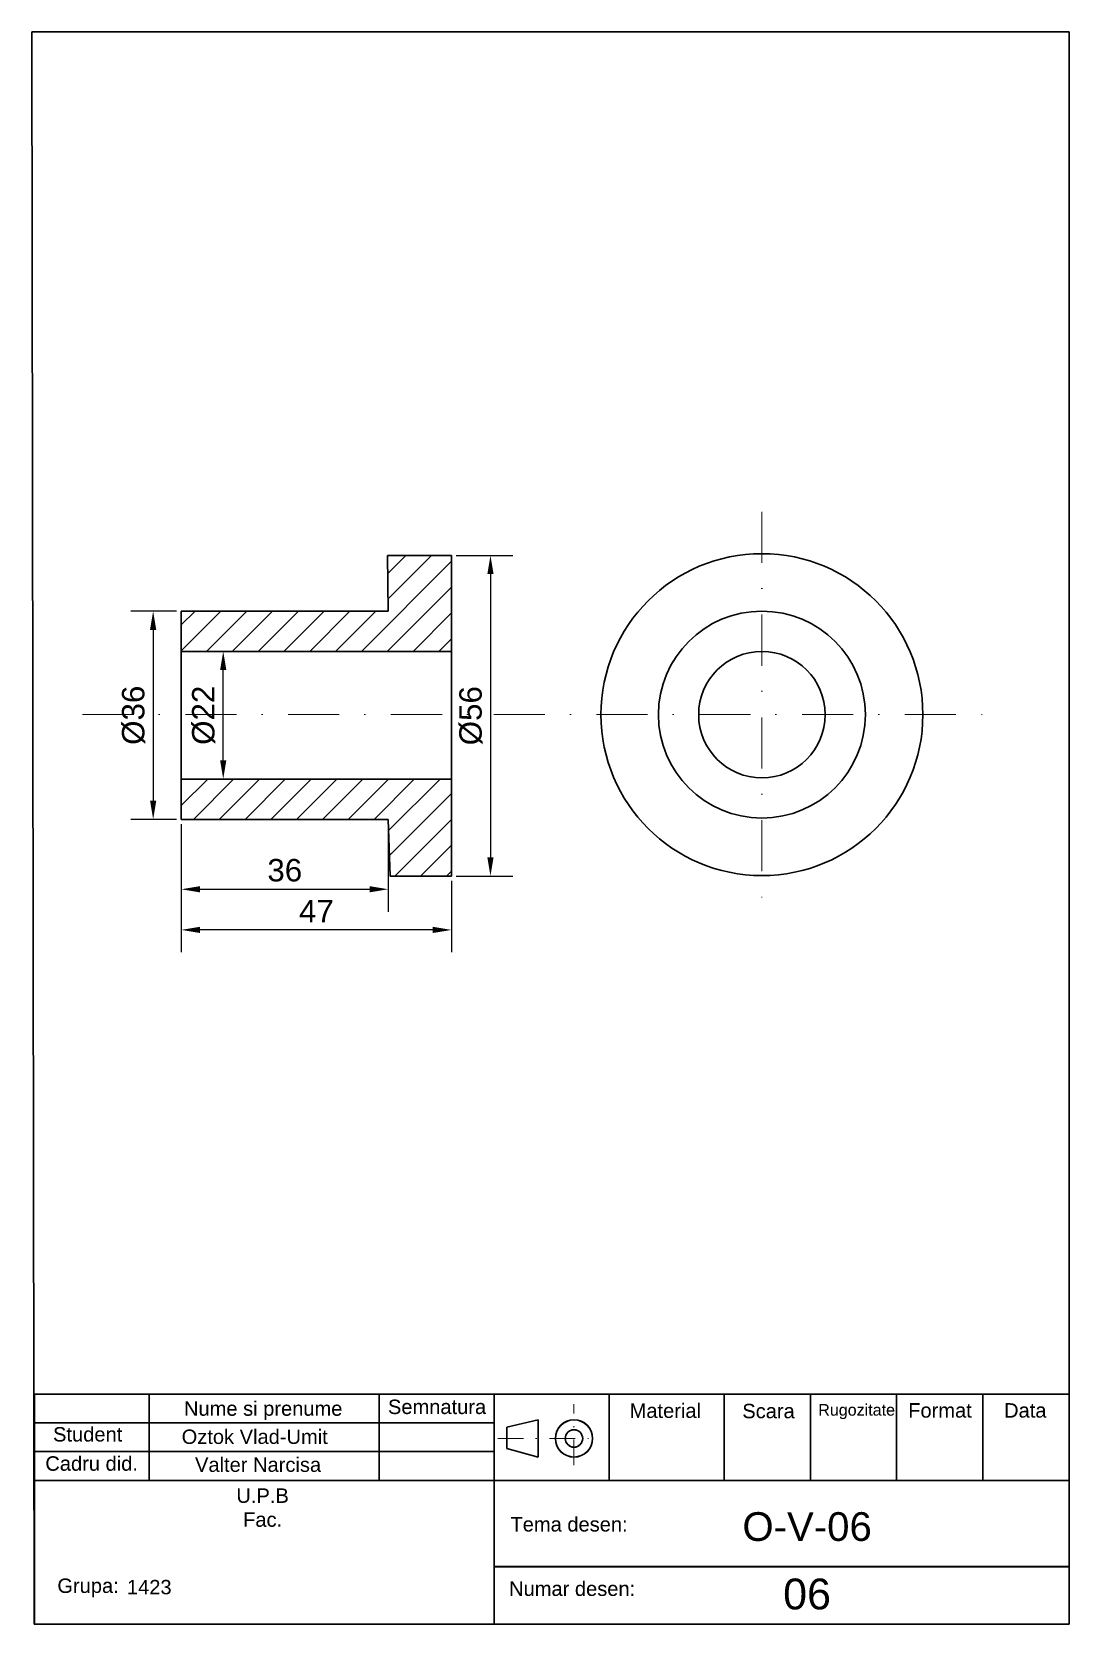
# Model space of a CAD drawing. Header units: millimetres. Extents: x -1107 to 12781, y -332 to 297.
# Drawn here: x -902.5 to -722.1, y 5.2 to 282.2 of the extents above; entities that cross this region are included whole.
import ezdxf

# ---------------------------------------------------------------- set-up
doc = ezdxf.new("R2010")
doc.units = ezdxf.units.MM
doc.header["$LTSCALE"] = 0.7
doc.linetypes.add('DASHDOT', pattern=[25.4, 12.7, -6.35, 0, -6.35])
doc.linetypes.add('DASHDOT2', pattern=[12.7, 6.35, -3.175, 0, -3.175])
for name, color, linetype, lineweight in [('AXE', 1, 'DASHDOT', 5), ('Chenar', 250, 'Continuous', 30), ('cote', 250, 'DASHDOT', 15), ('hasuri', 250, 'Continuous', 15), ('indicator', 250, 'Continuous', 30), ('Muchii Groase', 250, 'Continuous', 30)]:
    doc.layers.add(name, color=color, linetype=linetype, lineweight=lineweight)
doc.styles.get("Standard").update_dxf_attribs({"font": 'arial.ttf'})
doc.dimstyles.new('a3', dxfattribs={"dimscale": 1.3, "dimtxt": 3, "dimasz": 2.5, "dimexe": 3, "dimexo": 0.625, "dimgap": 1, "dimtad": 1, "dimtoh": 1, "dimdec": 0, "dimtxsty": 'Standard', "dimcen": 2.5, "dimadec": 0, "dimazin": 0, "dimtfac": 1, "dimtdec": 0, "dimtmove": 0, "dimatfit": 0, "dimfxl": 1, "dimarcsym": 0})

# ---------------------------------------------------------------- blocks, each defined once
blk = doc.blocks.new('*D1')
at = {"layer": 'cote', "color": 0, "linetype": 'Continuous', "lineweight": -2, "transparency": 16777216}
for p, q in [((-876.52, 144.36), (-876.52, 129.12)), ((-840.52, 144.36), (-840.52, 129.12)), ((-873.27, 133.02), (-843.77, 133.02))]:
    blk.add_line(p, q, dxfattribs=at)
at = {"layer": 'cote', "color": 0, "linetype": 'Continuous', "transparency": 16777216}
for points in [[(-873.27, 133.56), (-873.27, 132.48), (-876.52, 133.02)], [(-843.77, 133.56), (-843.77, 132.48), (-840.52, 133.02)]]:
    blk.add_solid(points, dxfattribs=at)
at = {"layer": 'Defpoints', "color": 0, "linetype": 'Continuous', "transparency": 16777216}
for p in [(-876.52, 145.18), (-840.52, 145.18), (-840.52, 133.02)]:
    blk.add_point(p, dxfattribs=at)
at = {"layer": 'cote', "color": 0, "linetype": 'Continuous', "transparency": 16777216, "insert": (-858.52, 136.31), "char_height": 3.9, "attachment_point": 5}
blk.add_mtext('36', dxfattribs=at)
blk = doc.blocks.new('*D2')
at = {"layer": 'cote', "color": 0, "linetype": 'Continuous', "lineweight": -2, "transparency": 16777216}
for p, q in [((-876.52, 134.51), (-876.52, 122.05)), ((-829.52, 134.51), (-829.52, 122.05)), ((-832.77, 125.95), (-873.27, 125.95))]:
    blk.add_line(p, q, dxfattribs=at)
at = {"layer": 'cote', "color": 0, "linetype": 'Continuous', "transparency": 16777216}
for points in [[(-873.27, 126.49), (-873.27, 125.41), (-876.52, 125.95)], [(-832.77, 126.49), (-832.77, 125.41), (-829.52, 125.95)]]:
    blk.add_solid(points, dxfattribs=at)
at = {"layer": 'Defpoints', "color": 0, "linetype": 'Continuous', "transparency": 16777216}
for p in [(-876.52, 135.32), (-829.52, 135.32), (-876.52, 125.95)]:
    blk.add_point(p, dxfattribs=at)
at = {"layer": 'cote', "color": 0, "linetype": 'Continuous', "transparency": 16777216, "insert": (-853.02, 129.2), "char_height": 3.9, "attachment_point": 5}
blk.add_mtext('47', dxfattribs=at)
blk = doc.blocks.new('*D3')
at = {"layer": 'cote', "color": 0, "linetype": 'Continuous', "lineweight": -2, "transparency": 16777216}
for p, q in [((-875.71, 174.4), (-865.33, 174.4)), ((-869.23, 155.43), (-869.23, 171.15)), ((-875.71, 152.18), (-865.33, 152.18))]:
    blk.add_line(p, q, dxfattribs=at)
at = {"layer": 'cote', "color": 0, "linetype": 'Continuous', "transparency": 16777216}
for points in [[(-869.77, 171.15), (-868.69, 171.15), (-869.23, 174.4)], [(-869.77, 155.43), (-868.69, 155.43), (-869.23, 152.18)]]:
    blk.add_solid(points, dxfattribs=at)
at = {"layer": 'Defpoints', "color": 0, "linetype": 'Continuous', "transparency": 16777216}
for p in [(-876.52, 174.4), (-869.23, 174.4), (-876.52, 152.18)]:
    blk.add_point(p, dxfattribs=at)
at = {"layer": 'cote', "color": 0, "linetype": 'Continuous', "transparency": 16777216, "insert": (-872.63, 163.29), "char_height": 3.9, "attachment_point": 5, "rotation": 90}
blk.add_mtext('%%c22', dxfattribs=at)
blk = doc.blocks.new('*D4')
at = {"layer": 'cote', "color": 0, "linetype": 'Continuous', "lineweight": -2, "transparency": 16777216}
for p, q in [((-828.71, 191.1), (-818.84, 191.1)), ((-822.74, 187.85), (-822.74, 138.57)), ((-828.71, 135.32), (-818.84, 135.32))]:
    blk.add_line(p, q, dxfattribs=at)
at = {"layer": 'cote', "color": 0, "linetype": 'Continuous', "transparency": 16777216}
for points in [[(-823.28, 187.85), (-822.2, 187.85), (-822.74, 191.1)], [(-823.28, 138.57), (-822.2, 138.57), (-822.74, 135.32)]]:
    blk.add_solid(points, dxfattribs=at)
at = {"layer": 'Defpoints', "color": 0, "linetype": 'Continuous', "transparency": 16777216}
for p in [(-829.52, 191.1), (-829.52, 135.32), (-822.74, 135.32)]:
    blk.add_point(p, dxfattribs=at)
at = {"layer": 'cote', "color": 0, "linetype": 'Continuous', "transparency": 16777216, "insert": (-826.14, 163.21), "char_height": 3.9, "attachment_point": 5, "rotation": 90}
blk.add_mtext('%%c56', dxfattribs=at)
blk = doc.blocks.new('*D5')
at = {"layer": 'cote', "color": 0, "linetype": 'Continuous', "lineweight": -2, "transparency": 16777216}
for p, q in [((-877.33, 181.4), (-885.32, 181.4)), ((-881.42, 178.15), (-881.42, 148.43)), ((-877.33, 145.18), (-885.32, 145.18))]:
    blk.add_line(p, q, dxfattribs=at)
at = {"layer": 'cote', "color": 0, "linetype": 'Continuous', "transparency": 16777216}
for points in [[(-881.96, 178.15), (-880.88, 178.15), (-881.42, 181.4)], [(-881.96, 148.43), (-880.88, 148.43), (-881.42, 145.18)]]:
    blk.add_solid(points, dxfattribs=at)
at = {"layer": 'Defpoints', "color": 0, "linetype": 'Continuous', "transparency": 16777216}
for p in [(-876.52, 181.4), (-881.42, 145.18), (-876.52, 145.18)]:
    blk.add_point(p, dxfattribs=at)
at = {"layer": 'cote', "color": 0, "linetype": 'Continuous', "transparency": 16777216, "insert": (-884.82, 163.29), "char_height": 3.9, "attachment_point": 5, "rotation": 90}
blk.add_mtext('%%c36', dxfattribs=at)

msp = doc.modelspace()

# ---------------------------------------------------------------- hatches: boundary and pattern name
at = {"layer": 'hasuri', "linetype": 'Continuous'}
h = msp.add_hatch(dxfattribs=at)
h.set_pattern_fill('ANSI31', color=256)
h.set_pattern_definition([(45, (-926.52, -68.5694), (-2.245064, 2.245064), [])])
h.paths.add_polyline_path([(-829.52, 174.4), (-829.52, 191.1), (-840.64, 191.1), (-840.52, 181.4), (-876.52, 181.4), (-876.52, 174.4)])
h.paths.add_polyline_path([(-840.52, 145.18), (-840.18, 135.32), (-829.52, 135.32), (-829.52, 152.18), (-876.52, 152.18), (-876.52, 145.18)])

# ---------------------------------------------------------------- linework, layer by layer
at = {"layer": 'AXE'}
for p, q in [((-775.52, 198.68), (-775.52, 129.39)), ((-893.69, 163.4), (-734.48, 163.4))]:
    msp.add_line(p, q, dxfattribs=at)
at = {"layer": 'Chenar'}
for p, q in [((-722.08, 282.18), (-902.52, 282.18)), ((-722.08, 5.17), (-722.08, 282.18)), ((-722.07, 45.17), (-902.09, 45.2)), ((-722.07, 45.17), (-902.09, 45.2)), ((-722.07, 45.17), (-902.09, 45.2)), ((-822.09, 5.19), (-822.09, 45.19)), ((-822.09, 5.19), (-822.09, 45.19)), ((-822.09, 5.19), (-822.09, 45.19)), ((-802.09, 30.19), (-802.09, 45.19)), ((-802.09, 30.19), (-802.09, 45.19)), ((-802.09, 30.19), (-802.09, 45.19)), ((-782.09, 30.19), (-782.09, 45.18)), ((-782.09, 30.19), (-782.09, 45.18)), ((-782.09, 30.19), (-782.09, 45.18)), ((-767.09, 30.19), (-767.09, 45.18)), ((-767.09, 30.19), (-767.09, 45.18)), ((-767.09, 30.19), (-767.09, 45.18)), ((-752.09, 30.19), (-752.09, 45.18)), ((-752.09, 30.19), (-752.09, 45.18)), ((-752.09, 30.19), (-752.09, 45.18)), ((-737.09, 30.19), (-737.09, 45.18)), ((-737.09, 30.19), (-737.09, 45.18)), ((-737.09, 30.19), (-737.09, 45.18)), ((-822.09, 15.19), (-722.08, 15.17)), ((-822.09, 15.19), (-722.08, 15.17)), ((-822.09, 15.19), (-722.08, 15.17)), ((-902.09, 5.2), (-722.08, 5.17)), ((-902.09, 5.2), (-722.08, 5.17)), ((-902.09, 5.2), (-722.08, 5.17))]:
    msp.add_line(p, q, dxfattribs=at)
at = {"layer": 'Chenar', "lineweight": 30}
msp.add_line((-902.52, 282.18), (-902.09, 5.2), dxfattribs=at)
at = {"layer": 'Chenar', "linetype": 'Continuous'}
for p, q in [((-722.08, 45.17), (-722.08, 5.17)), ((-722.08, 44.83), (-722.08, 5.17)), ((-722.08, 5.17), (-902.08, 5.17))]:
    msp.add_line(p, q, dxfattribs=at)
at = {"layer": 'indicator'}
for p, q in [((-902.09, 5.2), (-902.09, 45.2)), ((-902.09, 5.2), (-902.09, 45.2)), ((-902.09, 5.2), (-902.09, 45.2)), ((-882.09, 30.2), (-882.09, 45.2)), ((-882.09, 30.2), (-882.09, 45.2)), ((-882.09, 30.2), (-882.09, 45.2)), ((-842.09, 30.19), (-842.09, 45.19)), ((-842.09, 30.19), (-842.09, 45.19)), ((-842.09, 30.19), (-842.09, 45.19)), ((-822.09, 40.19), (-902.09, 40.2)), ((-822.09, 40.19), (-902.09, 40.2)), ((-822.09, 40.19), (-902.09, 40.2)), ((-822.09, 35.19), (-902.09, 35.2)), ((-822.09, 35.19), (-902.09, 35.2)), ((-822.09, 35.19), (-902.09, 35.2)), ((-822.09, 30.19), (-902.09, 30.2)), ((-822.09, 30.19), (-902.09, 30.2)), ((-822.09, 30.19), (-902.09, 30.2)), ((-822.09, 30.19), (-722.08, 30.19)), ((-822.09, 30.19), (-722.08, 30.19)), ((-822.09, 30.19), (-722.08, 30.19)), ((-822.09, 5.19), (-902.09, 5.2)), ((-822.09, 5.19), (-902.09, 5.2)), ((-822.09, 5.19), (-902.09, 5.2))]:
    msp.add_line(p, q, dxfattribs=at)
at = {"layer": 'indicator', "linetype": 'Continuous'}
for p, q in [((-902.08, 5.19), (-902.08, 45.19)), ((-902.08, 45.19), (-722.08, 45.19)), ((-902.08, 5.19), (-902.08, 45.19)), ((-902.08, 45.19), (-722.08, 45.19)), ((-902.08, 5.19), (-902.08, 45.19)), ((-902.08, 45.19), (-722.08, 45.19)), ((-902.08, 5.19), (-902.08, 45.19)), ((-902.08, 45.19), (-722.08, 45.19)), ((-902.08, 5.19), (-902.08, 45.19)), ((-902.08, 45.19), (-722.08, 45.19)), ((-902.08, 5.17), (-902.08, 45.17)), ((-902.08, 45.17), (-722.08, 45.17)), ((-822.08, 5.19), (-822.08, 45.19)), ((-822.08, 5.19), (-822.08, 45.19)), ((-822.08, 5.19), (-822.08, 45.19)), ((-822.08, 5.19), (-822.08, 45.19)), ((-822.08, 5.19), (-822.08, 45.19)), ((-822.08, 5.17), (-822.08, 45.17)), ((-722.08, 45.19), (-722.08, 5.19)), ((-722.08, 45.19), (-722.08, 5.19)), ((-722.08, 45.19), (-722.08, 5.19)), ((-722.08, 45.19), (-722.08, 5.19)), ((-722.08, 45.19), (-722.08, 5.19)), ((-722.08, 45.17), (-722.08, 5.17)), ((-722.08, 45.17), (-722.08, 5.17)), ((-819.91, 39.44), (-814.43, 40.73)), ((-819.91, 39.44), (-814.43, 40.73)), ((-819.91, 39.44), (-814.43, 40.73)), ((-819.91, 39.44), (-814.43, 40.73)), ((-819.91, 39.44), (-814.43, 40.73)), ((-819.91, 39.42), (-814.43, 40.72)), ((-819.91, 35.74), (-819.91, 39.44)), ((-819.91, 35.74), (-819.91, 39.44)), ((-819.91, 35.74), (-819.91, 39.44)), ((-819.91, 35.74), (-819.91, 39.44)), ((-819.91, 35.74), (-819.91, 39.44)), ((-819.91, 35.73), (-819.91, 39.42)), ((-814.43, 40.73), (-814.43, 34.25)), ((-814.43, 40.73), (-814.43, 34.25)), ((-814.43, 40.73), (-814.43, 34.25)), ((-814.43, 40.73), (-814.43, 34.25)), ((-814.43, 40.73), (-814.43, 34.25)), ((-814.43, 40.72), (-814.43, 34.23)), ((-819.91, 35.74), (-814.43, 34.25)), ((-819.91, 35.74), (-814.43, 34.25)), ((-819.91, 35.74), (-814.43, 34.25)), ((-819.91, 35.74), (-814.43, 34.25)), ((-819.91, 35.74), (-814.43, 34.25)), ((-819.91, 35.73), (-814.43, 34.23)), ((-902.08, 30.19), (-722.08, 30.19)), ((-902.08, 30.19), (-722.08, 30.19)), ((-902.08, 30.19), (-722.08, 30.19)), ((-902.08, 30.19), (-722.08, 30.19)), ((-902.08, 30.19), (-722.08, 30.19)), ((-902.08, 30.17), (-722.08, 30.17)), ((-722.08, 15.19), (-822.08, 15.19)), ((-722.08, 15.19), (-822.08, 15.19)), ((-722.08, 15.19), (-822.08, 15.19)), ((-722.08, 15.19), (-822.08, 15.19)), ((-722.08, 15.19), (-822.08, 15.19)), ((-722.08, 15.17), (-822.08, 15.17)), ((-722.08, 5.19), (-902.08, 5.19)), ((-722.08, 5.19), (-902.08, 5.19)), ((-722.08, 5.19), (-902.08, 5.19)), ((-722.08, 5.19), (-902.08, 5.19)), ((-722.08, 5.19), (-902.08, 5.19)), ((-722.08, 5.17), (-902.08, 5.17))]:
    msp.add_line(p, q, dxfattribs=at)
at = {"layer": 'indicator', "linetype": 'Continuous', "lineweight": 20}
for p, q in [((-882.08, 30.19), (-882.08, 45.19)), ((-882.08, 30.19), (-882.08, 45.19)), ((-882.08, 30.19), (-882.08, 45.19)), ((-882.08, 30.19), (-882.08, 45.19)), ((-882.08, 30.19), (-882.08, 45.19)), ((-882.08, 30.17), (-882.08, 45.17)), ((-842.08, 30.19), (-842.08, 45.19)), ((-842.08, 30.19), (-842.08, 45.19)), ((-842.08, 30.19), (-842.08, 45.19)), ((-842.08, 30.19), (-842.08, 45.19)), ((-842.08, 30.19), (-842.08, 45.19)), ((-842.08, 30.17), (-842.08, 45.17)), ((-802.08, 30.19), (-802.08, 45.19)), ((-802.08, 30.19), (-802.08, 45.19)), ((-802.08, 30.19), (-802.08, 45.19)), ((-802.08, 30.19), (-802.08, 45.19)), ((-802.08, 30.19), (-802.08, 45.19)), ((-802.08, 30.17), (-802.08, 45.17)), ((-782.08, 30.19), (-782.08, 45.19)), ((-782.08, 30.19), (-782.08, 45.19)), ((-782.08, 30.19), (-782.08, 45.19)), ((-782.08, 30.19), (-782.08, 45.19)), ((-782.08, 30.19), (-782.08, 45.19)), ((-782.08, 30.17), (-782.08, 45.17)), ((-767.08, 30.19), (-767.08, 45.19)), ((-767.08, 30.19), (-767.08, 45.19)), ((-767.08, 30.19), (-767.08, 45.19)), ((-767.08, 30.19), (-767.08, 45.19)), ((-767.08, 30.19), (-767.08, 45.19)), ((-767.08, 30.17), (-767.08, 45.17)), ((-752.08, 30.19), (-752.08, 45.19)), ((-752.08, 30.19), (-752.08, 45.19)), ((-752.08, 30.19), (-752.08, 45.19)), ((-752.08, 30.19), (-752.08, 45.19)), ((-752.08, 30.19), (-752.08, 45.19)), ((-752.08, 30.17), (-752.08, 45.17)), ((-737.08, 30.19), (-737.08, 45.19)), ((-737.08, 30.19), (-737.08, 45.19)), ((-737.08, 30.19), (-737.08, 45.19)), ((-737.08, 30.19), (-737.08, 45.19)), ((-737.08, 30.19), (-737.08, 45.19)), ((-737.08, 30.17), (-737.08, 45.17)), ((-902.08, 40.19), (-822.08, 40.19)), ((-902.08, 40.19), (-822.08, 40.19)), ((-902.08, 40.19), (-822.08, 40.19)), ((-902.08, 40.19), (-822.08, 40.19)), ((-902.08, 40.19), (-822.08, 40.19)), ((-902.08, 40.17), (-822.08, 40.17)), ((-902.08, 35.19), (-822.08, 35.19)), ((-902.08, 35.19), (-822.08, 35.19)), ((-902.08, 35.19), (-822.08, 35.19)), ((-902.08, 35.19), (-822.08, 35.19)), ((-902.08, 35.19), (-822.08, 35.19)), ((-902.08, 35.17), (-822.08, 35.17))]:
    msp.add_line(p, q, dxfattribs=at)
at = {"layer": 'indicator', "color": 1, "linetype": 'DASHDOT2', "lineweight": 5}
for p, q in [((-808.21, 32.85), (-808.21, 43.47)), ((-808.21, 32.85), (-808.21, 43.47)), ((-808.21, 32.85), (-808.21, 43.47)), ((-808.21, 32.85), (-808.21, 43.47)), ((-808.21, 32.85), (-808.21, 43.47)), ((-808.21, 32.84), (-808.21, 43.45)), ((-821.45, 37.49), (-803.72, 37.49)), ((-821.45, 37.49), (-803.72, 37.49)), ((-821.45, 37.49), (-803.72, 37.49)), ((-821.45, 37.49), (-803.71, 37.49)), ((-821.45, 37.49), (-803.72, 37.49)), ((-821.45, 37.47), (-803.72, 37.47))]:
    msp.add_line(p, q, dxfattribs=at)
at = {"layer": 'indicator', "linetype": 'Continuous'}
for centre, radius in [((-808.21, 37.49), 3.24), ((-808.21, 37.49), 3.24), ((-808.21, 37.49), 3.24), ((-808.21, 37.49), 3.24), ((-808.21, 37.49), 3.24), ((-808.21, 37.47), 3.24), ((-808.21, 37.49), 1.51), ((-808.21, 37.49), 1.51), ((-808.21, 37.49), 1.51), ((-808.21, 37.49), 1.51), ((-808.21, 37.47), 1.51), ((-808.21, 37.49), 1.51)]:
    msp.add_circle(centre, radius, dxfattribs=at)
at = {"layer": 'Muchii Groase', "linetype": 'Continuous'}
for p, q in [((-829.52, 191.1), (-840.64, 191.1)), ((-840.64, 191.1), (-840.52, 181.4)), ((-829.52, 191.1), (-829.52, 135.32)), ((-876.52, 181.4), (-876.52, 145.18)), ((-876.52, 181.4), (-840.52, 181.4)), ((-876.52, 174.4), (-829.52, 174.4)), ((-829.52, 152.18), (-876.52, 152.18)), ((-840.52, 145.18), (-876.52, 145.18)), ((-840.18, 135.32), (-840.52, 145.18)), ((-829.52, 135.32), (-840.18, 135.32))]:
    msp.add_line(p, q, dxfattribs=at)
for radius in [28, 18, 11]:
    msp.add_circle((-775.52, 163.4), radius, dxfattribs=at)

# ---------------------------------------------------------------- texts
at = {"layer": 'indicator', "linetype": 'Continuous'}
for s, width, gutter_width, insert, char_height, attachment_point in [('Nume si prenume', 34.4883, 12.5, (-876.06, 43.94), 2.5, 1), ('Nume si prenume', 34.4883, 12.5, (-876.06, 43.94), 2.5, 1), ('Nume si prenume', 34.4883, 12.5, (-876.06, 43.94), 2.5, 1), ('Nume si prenume', 34.4883, 12.5, (-876.05, 43.94), 2.5, 1), ('Nume si prenume', 34.4883, 12.5, (-876.06, 43.94), 2.5, 1), ('Nume si prenume', 34.4883, 12.5, (-876.06, 43.92), 2.5, 1), ('Semnatura', 18.4711, 12.5, (-840.57, 44.24), 2.5, 1), ('Semnatura', 18.4711, 12.5, (-840.57, 44.24), 2.5, 1), ('Semnatura', 18.4711, 12.5, (-840.57, 44.24), 2.5, 1), ('Semnatura', 18.4711, 12.5, (-840.57, 44.24), 2.5, 1), ('Semnatura', 18.4711, 12.5, (-840.57, 44.24), 2.5, 1), ('Semnatura', 18.4711, 12.5, (-840.57, 44.22), 2.5, 1), ('Material', 17.5018, 12.5, (-798.53, 43.56), 2.5, 1), ('Material', 17.5018, 12.5, (-798.53, 43.55), 2.5, 1), ('Material', 17.5018, 12.5, (-798.53, 43.56), 2.5, 1), ('Material', 17.5018, 12.5, (-798.53, 43.56), 2.5, 1), ('Material', 17.5018, 12.5, (-798.53, 43.56), 2.5, 1), ('Material', 17.5018, 12.5, (-798.53, 43.56), 2.5, 1), ('Scara', 20, 12.5, (-778.93, 43.51), 2.5, 1), ('Scara', 20, 12.5, (-778.93, 43.49), 2.5, 1), ('Scara', 20, 12.5, (-778.93, 43.51), 2.5, 1), ('Scara', 20, 12.5, (-778.93, 43.51), 2.5, 1), ('Scara', 20, 12.5, (-778.93, 43.51), 2.5, 1), ('Scara', 20, 12.5, (-778.93, 43.51), 2.5, 1), ('Rugozitate', 12.5661, 12.5, (-765.72, 43.46), 2, 1), ('Rugozitate', 12.5661, 12.5, (-765.72, 43.46), 2, 1), ('Rugozitate', 12.5661, 12.5, (-765.72, 43.46), 2, 1), ('Rugozitate', 12.5661, 12.5, (-765.72, 43.46), 2, 1), ('Rugozitate', 12.5661, 12.5, (-765.72, 43.46), 2, 1), ('Rugozitate', 12.5661, 12.5, (-765.72, 43.44), 2, 1), ('Format', 12.8186, 12.5, (-750.07, 43.62), 2.5, 1), ('Format', 12.8186, 12.5, (-750.07, 43.62), 2.5, 1), ('Format', 12.8186, 12.5, (-750.07, 43.62), 2.5, 1), ('Format', 12.8186, 12.5, (-750.07, 43.62), 2.5, 1), ('Format', 12.8186, 12.5, (-750.07, 43.6), 2.5, 1), ('Format', 12.8186, 12.5, (-750.07, 43.62), 2.5, 1), ('Data', 11.1262, 12.5, (-733.39, 43.62), 2.5, 1), ('Data', 11.1262, 12.5, (-733.39, 43.62), 2.5, 1), ('Data', 11.1262, 12.5, (-733.39, 43.62), 2.5, 1), ('Data', 11.1262, 12.5, (-733.39, 43.62), 2.5, 1), ('Data', 11.1262, 12.5, (-733.39, 43.62), 2.5, 1), ('Data', 11.1262, 12.5, (-733.39, 43.6), 2.5, 1), ('Oztok Vlad-Umit', 35.964, 12.5, (-876.46, 39.03), 2.5, 1), ('Cadru did.', 17.5446, 12.5, (-900.18, 34.38), 2.5, 1), ('Cadru did.', 17.5446, 12.5, (-900.18, 34.38), 2.5, 1), ('Cadru did.', 17.5446, 12.5, (-900.18, 34.38), 2.5, 1), ('Cadru did.', 17.5446, 12.5, (-900.17, 34.38), 2.5, 1), ('Cadru did.', 17.5446, 12.5, (-900.18, 34.38), 2.5, 1), ('Cadru did.', 17.5446, 12.5, (-900.18, 34.36), 2.5, 1), ('\\pxqc;Valter Narcisa', 33.9059, 12.5, (-880.12, 34.17), 2.5, 1), ('\\pxqc;U.P.B\\PFac.', 23.2509, 12.5, (-874, 22.09), 2.5, 7), ('\\pxqc;U.P.B\\PFac.', 23.2509, 12.5, (-874, 22.09), 2.5, 7), ('\\pxqc;U.P.B\\PFac.', 23.2509, 12.5, (-874, 22.09), 2.5, 7), ('\\pxqc;U.P.B\\PFac.', 23.2509, 12.5, (-874, 22.09), 2.5, 7), ('\\pxqc;U.P.B\\PFac.', 23.2509, 12.5, (-874, 22.09), 2.5, 7), ('\\pxqc;U.P.B\\PFac.', 23.2509, 12.5, (-874, 22.07), 2.5, 7), ('Tema desen:', 29.544, 12.5, (-819.26, 23.81), 2.5, 1), ('Tema desen:', 29.544, 12.5, (-819.26, 23.81), 2.5, 1), ('Tema desen:', 29.544, 12.5, (-819.26, 23.81), 2.5, 1), ('Tema desen:', 29.544, 12.5, (-819.26, 23.81), 2.5, 1), ('Tema desen:', 29.544, 12.5, (-819.26, 23.81), 2.5, 1), ('Tema desen:', 29.544, 12.5, (-819.26, 23.79), 2.5, 1), ('\\pxqc;O-V-06', 103.229, 25, (-819.27, 24.65), 5, 1), ('Grupa:', 15.0818, 12.5, (-898.08, 13.12), 2.5, 1), ('Grupa:', 15.0818, 12.5, (-898.08, 13.12), 2.5, 1), ('Grupa:', 15.0818, 12.5, (-898.08, 13.12), 2.5, 1), ('Grupa:', 15.0818, 12.5, (-898.08, 13.12), 2.5, 1), ('Grupa:', 15.0818, 12.5, (-898.08, 13.12), 2.5, 1), ('Grupa:', 15.0818, 12.5, (-898.08, 13.1), 2.5, 1), ('1423', 18.4052, 12.5, (-885.98, 12.87), 2.5, 1), ('Numar desen:', 33.3018, 12.5, (-819.5, 12.6), 2.5, 1), ('Numar desen:', 33.3018, 12.5, (-819.5, 12.6), 2.5, 1), ('Numar desen:', 33.3018, 12.5, (-819.5, 12.6), 2.5, 1), ('Numar desen:', 33.3018, 12.5, (-819.49, 12.6), 2.5, 1), ('Numar desen:', 33.3018, 12.5, (-819.5, 12.6), 2.5, 1), ('Numar desen:', 33.3018, 12.5, (-819.5, 12.58), 2.5, 1), ('\\pxqc;06', 260.8496, 26.78, (-898.09, 13.1), 5.357, 1)]:
    msp.add_mtext_dynamic_manual_height_columns(s, width=width, gutter_width=gutter_width, heights=[0], dxfattribs=dict(at, insert=insert, char_height=char_height, attachment_point=attachment_point))
at = {"layer": 'indicator', "linetype": 'Continuous', "char_height": 2.5, "attachment_point": 2}
for insert in [(-892.81, 39.46), (-892.81, 39.46), (-892.81, 39.46), (-892.81, 39.46), (-892.81, 39.46), (-892.81, 39.44)]:
    msp.add_mtext('Student', dxfattribs=dict(at, insert=insert))

# ---------------------------------------------------------------- dimensions: what is measured, and where the dimension line sits
at = {"layer": 'cote', "linetype": 'Continuous'}
for base, p1, p2, picture, middle in [((-822.74, 135.32), (-829.52, 191.1), (-829.52, 135.32), '*D4', (-826.14, 163.21)), ((-881.42, 145.18), (-876.52, 181.4), (-876.52, 145.18), '*D5', (-884.82, 163.29)), ((-869.23, 174.4), (-876.52, 152.18), (-876.52, 174.4), '*D3', (-872.63, 163.29))]:
    dim = msp.add_linear_dim(base=base, p1=p1, p2=p2, angle=90, text='%%c<>', dimstyle='a3', dxfattribs=at)
    dim.commit()
    dim.dimension.update_dxf_attribs({"geometry": picture, "text_midpoint": middle})
dim = msp.add_linear_dim(base=(-840.52, 133.02), p1=(-876.52, 145.18), p2=(-840.52, 145.18), dimstyle='a3', dxfattribs=at)
dim.commit()
dim.dimension.update_dxf_attribs({"geometry": '*D1', "text_midpoint": (-858.52, 133.02), "dimtype": 160})
dim = msp.add_linear_dim(base=(-876.52, 125.95), p1=(-829.52, 135.32), p2=(-876.52, 135.32), dimstyle='a3', dxfattribs=at)
dim.commit()
dim.dimension.update_dxf_attribs({"geometry": '*D2', "text_midpoint": (-853.02, 129.2)})

doc.saveas('drawing.dxf')
